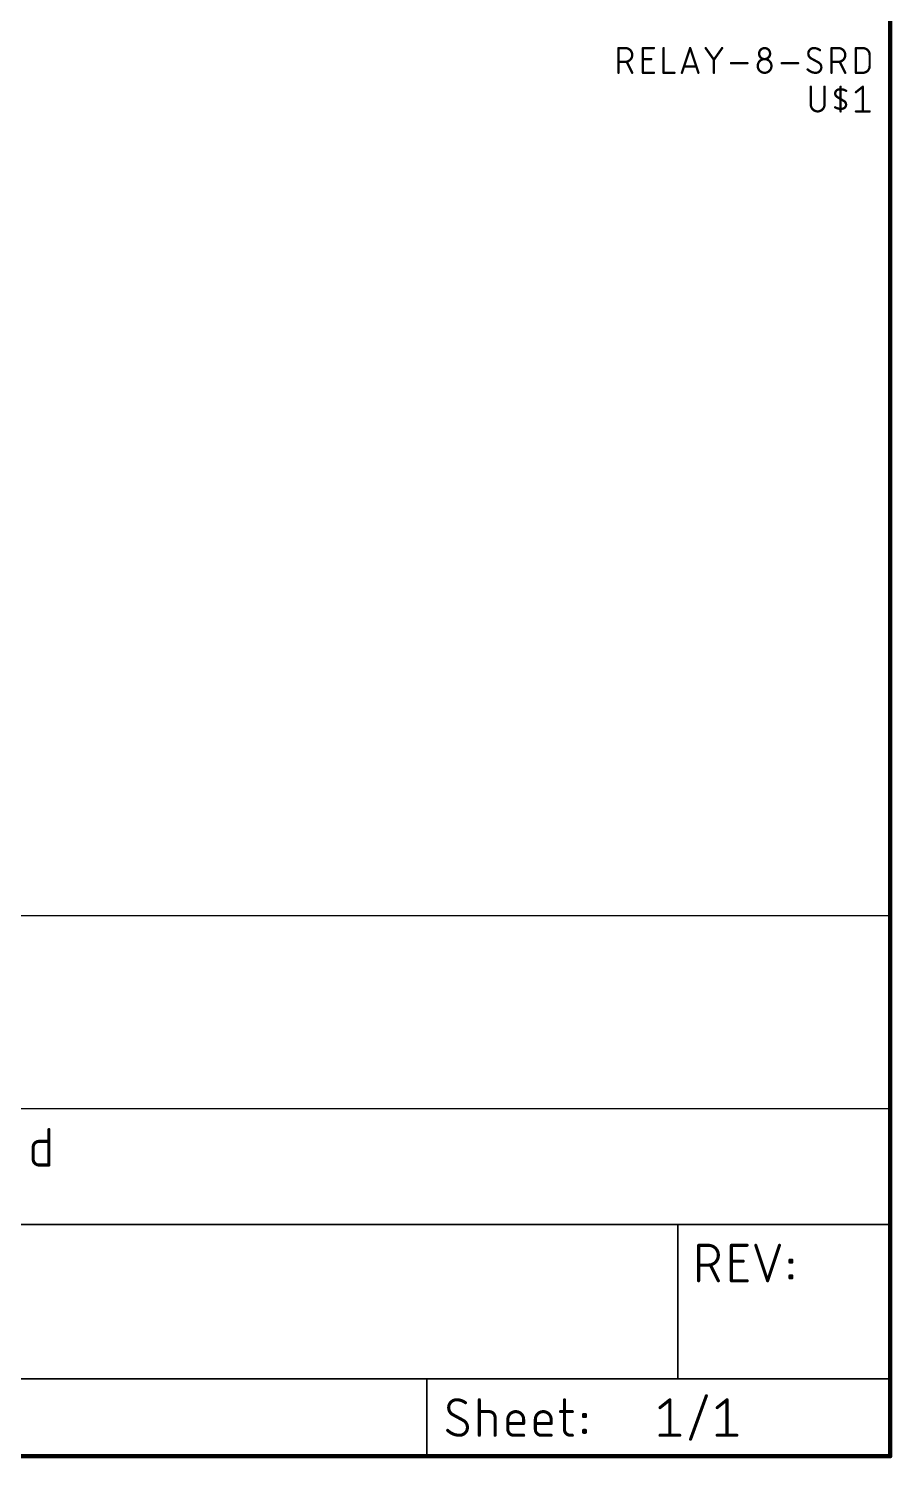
# Model space of a CAD drawing. Extents: x 0 to 389, y 0 to 264.
# Drawn here: x 331.9 to 388.8, y -0.1 to 93.9 of the extents above; entities that cross this region are included whole.
import ezdxf

# ---------------------------------------------------------------- set-up
doc = ezdxf.new("R2010")
doc.units = 0
doc.layers.add('94', color=12, linetype='CONTINUOUS')
doc.layers.add('95', color=251, linetype='CONTINUOUS')

msp = doc.modelspace()

# ---------------------------------------------------------------- linework, layer by layer
at = {"layer": '94'}
for points, const_width in [([(388.62, 0), (388.62, 264.16)], 0.3), ([(388.62, 35.56), (287.02, 35.56)], 0.1016), ([(388.62, 35.56), (388.62, 22.86)], 0.1016), ([(287.02, 22.86), (388.62, 22.86)], 0.1016), ([(388.62, 22.86), (388.62, 15.24)], 0.1016), ([(332.6278, 20.7095), (333.2769, 20.7095)], 0.2032), ([(333.2769, 21.4884), (333.2769, 19.1516)], 0.2032), ([(332.2383, 19.5411), (332.2383, 20.32)], 0.2032), ([(333.2769, 19.1516), (332.6278, 19.1516)], 0.2032), ([(374.65, 15.24), (287.02, 15.24)], 0.1016), ([(388.62, 15.24), (374.65, 15.24)], 0.1016), ([(374.65, 15.24), (374.65, 5.08)], 0.1016), ([(388.62, 15.24), (388.62, 5.08)], 0.1016), ([(376.0216, 11.5316), (376.0216, 13.8684)], 0.2032), ([(376.0216, 13.8684), (376.6707, 13.8684)], 0.2032), ([(378.1751, 11.5316), (378.1751, 13.8684)], 0.2032), ([(378.1751, 13.8684), (379.2137, 13.8684)], 0.2032), ([(379.7828, 13.8684), (380.5617, 11.5316)], 0.2032), ([(380.5617, 11.5316), (381.3406, 13.8684)], 0.2032), ([(376.6707, 12.5702), (376.0216, 12.5702)], 0.2032), ([(377.3198, 11.5316), (376.8005, 12.5702)], 0.2032), ([(378.1751, 12.8298), (378.9541, 12.8298)], 0.2032), ([(382.0279, 12.7649), (382.0279, 12.8947)], 0.2032), ([(382.0279, 12.8947), (382.1577, 12.8947)], 0.2032), ([(382.1577, 12.7649), (382.0279, 12.7649)], 0.2032), ([(382.1577, 12.8947), (382.1577, 12.7649)], 0.2032), ([(379.2137, 11.5316), (378.1751, 11.5316)], 0.2032), ([(382.0279, 11.7263), (382.0279, 11.8562)], 0.2032), ([(382.0279, 11.8562), (382.1577, 11.8562)], 0.2032), ([(382.1577, 11.7263), (382.0279, 11.7263)], 0.2032), ([(382.1577, 11.8562), (382.1577, 11.7263)], 0.2032), ([(287.02, 5.08), (358.14, 5.08)], 0.1016), ([(358.14, 5.08), (358.14, 0)], 0.1016), ([(358.14, 5.08), (374.65, 5.08)], 0.1016), ([(374.65, 5.08), (388.62, 5.08)], 0.1016), ([(388.62, 5.08), (388.62, 0)], 0.1016), ([(361.5901, 1.3716), (361.5901, 3.7084)], 0.2032), ([(367.1909, 3.7084), (367.1909, 1.7611)], 0.2032), ([(373.4816, 3.1891), (374.1307, 3.7084)], 0.2032), ([(374.1307, 3.7084), (374.1307, 1.3716)], 0.2032), ([(375.4905, 1.112), (376.5291, 3.968)], 0.2032), ([(377.2398, 3.1891), (377.8889, 3.7084)], 0.2032), ([(377.8889, 3.7084), (377.8889, 1.3716)], 0.2032), ([(360.5502, 2.3453), (359.8362, 2.7347)], 0.2032), ([(361.5901, 2.9295), (362.2392, 2.9295)], 0.2032), ([(366.9312, 2.9295), (367.7102, 2.9295)], 0.2032), ([(368.4473, 2.6049), (368.4473, 2.7347)], 0.2032), ([(368.4473, 2.7347), (368.5771, 2.7347)], 0.2032), ([(368.5771, 2.7347), (368.5771, 2.6049)], 0.2032), ([(362.6287, 2.54), (362.6287, 1.3716)], 0.2032), ([(363.4692, 1.7611), (363.4692, 2.4102)], 0.2032), ([(364.5078, 2.1505), (363.4692, 2.1505)], 0.2032), ([(364.5078, 2.4102), (364.5078, 2.1505)], 0.2032), ([(365.2787, 1.7611), (365.2787, 2.4102)], 0.2032), ([(366.3173, 2.1505), (365.2787, 2.1505)], 0.2032), ([(366.3173, 2.4102), (366.3173, 2.1505)], 0.2032), ([(368.5771, 2.6049), (368.4473, 2.6049)], 0.2032), ([(364.5078, 1.3716), (363.8587, 1.3716)], 0.2032), ([(366.3173, 1.3716), (365.6682, 1.3716)], 0.2032), ([(367.5803, 1.3716), (367.7102, 1.3716)], 0.2032), ([(368.4473, 1.5663), (368.4473, 1.6962)], 0.2032), ([(368.4473, 1.6962), (368.5771, 1.6962)], 0.2032), ([(368.5771, 1.5663), (368.4473, 1.5663)], 0.2032), ([(368.5771, 1.6962), (368.5771, 1.5663)], 0.2032), ([(373.4816, 1.3716), (374.7798, 1.3716)], 0.2032), ([(377.2398, 1.3716), (378.538, 1.3716)], 0.2032), ([(0, 0), (388.62, 0)], 0.3), ([(287.02, 0), (358.14, 0)], 0.1016), ([(358.14, 0), (388.62, 0)], 0.1016)]:
    msp.add_lwpolyline(points, dxfattribs=dict(at, const_width=const_width))
for points, const_width in [([(388.6454, 35.56, 1), (388.5946, 35.56)], 0.0508), ([(388.62, 35.5346, 1), (388.62, 35.5854)], 0.0508), ([(388.6454, 22.86, 1), (388.5946, 22.86)], 0.0508), ([(388.5946, 22.86, 1), (388.6454, 22.86)], 0.0508), ([(388.62, 22.8346, 1), (388.62, 22.8854)], 0.0508), ([(332.6278, 20.7095, 0.4142), (332.2383, 20.32)], 0.2032), ([(332.6278, 20.7603, 1), (332.6278, 20.6587)], 0.1016), ([(332.6278, 20.6587, 1), (332.6278, 20.7603)], 0.1016), ([(333.3277, 21.4884, 1), (333.2261, 21.4884)], 0.1016), ([(333.2769, 20.6587, 1), (333.2769, 20.7603)], 0.1016), ([(332.2891, 20.32, 1), (332.1875, 20.32)], 0.1016), ([(332.1875, 20.32, 1), (332.2891, 20.32)], 0.1016), ([(332.2383, 19.5411, 0.4142), (332.6278, 19.1516)], 0.2032), ([(332.2891, 19.5411, 1), (332.1875, 19.5411)], 0.1016), ([(332.1875, 19.5411, 1), (332.2891, 19.5411)], 0.1016), ([(332.6278, 19.2024, 1), (332.6278, 19.1008)], 0.1016), ([(332.6278, 19.1008, 1), (332.6278, 19.2024)], 0.1016), ([(333.2261, 19.1516, 1), (333.3277, 19.1516)], 0.1016), ([(333.2769, 19.1008, 1), (333.2769, 19.2024)], 0.1016), ([(374.65, 15.2654, 1), (374.65, 15.2146)], 0.0508), ([(374.6754, 15.24, 1), (374.6246, 15.24)], 0.0508), ([(374.65, 15.2146, 1), (374.65, 15.2654)], 0.0508), ([(388.6454, 15.24, 1), (388.5946, 15.24)], 0.0508), ([(388.5946, 15.24, 1), (388.6454, 15.24)], 0.0508), ([(388.62, 15.2146, 1), (388.62, 15.2654)], 0.0508), ([(376.0724, 13.8684, 1), (375.9708, 13.8684)], 0.1016), ([(376.0216, 13.9192, 1), (376.0216, 13.8176)], 0.1016), ([(376.6707, 12.5702, 1), (376.6707, 13.8684)], 0.2032), ([(376.6707, 13.9192, 1), (376.6707, 13.8176)], 0.1016), ([(376.6707, 13.8176, 1), (376.6707, 13.9192)], 0.1016), ([(378.2259, 13.8684, 1), (378.1243, 13.8684)], 0.1016), ([(378.1751, 13.9192, 1), (378.1751, 13.8176)], 0.1016), ([(379.2137, 13.8176, 1), (379.2137, 13.9192)], 0.1016), ([(379.831, 13.8845, 1), (379.7346, 13.8523)], 0.1016), ([(381.3888, 13.8523, 1), (381.2924, 13.8845)], 0.1016), ([(376.0216, 12.621, 1), (376.0216, 12.5194)], 0.1016), ([(376.6707, 12.621, 1), (376.6707, 12.5194)], 0.1016), ([(376.6707, 12.5194, 1), (376.6707, 12.621)], 0.1016), ([(376.846, 12.5929, 1), (376.7551, 12.5475)], 0.1016), ([(378.1751, 12.8806, 1), (378.1751, 12.779)], 0.1016), ([(378.9541, 12.779, 1), (378.9541, 12.8806)], 0.1016), ([(382.0787, 12.8947, 1), (381.9771, 12.8947)], 0.1016), ([(382.0279, 12.9455, 1), (382.0279, 12.8439)], 0.1016), ([(382.0279, 12.8157, 1), (382.0279, 12.7141)], 0.1016), ([(381.9771, 12.7649, 1), (382.0787, 12.7649)], 0.1016), ([(382.2085, 12.8947, 1), (382.1069, 12.8947)], 0.1016), ([(382.1069, 12.7649, 1), (382.2085, 12.7649)], 0.1016), ([(382.1577, 12.8439, 1), (382.1577, 12.9455)], 0.1016), ([(382.1577, 12.7141, 1), (382.1577, 12.8157)], 0.1016), ([(375.9708, 11.5316, 1), (376.0724, 11.5316)], 0.1016), ([(377.2744, 11.5089, 1), (377.3653, 11.5543)], 0.1016), ([(378.1751, 11.5824, 1), (378.1751, 11.4808)], 0.1016), ([(378.1243, 11.5316, 1), (378.2259, 11.5316)], 0.1016), ([(379.2137, 11.4808, 1), (379.2137, 11.5824)], 0.1016), ([(380.5135, 11.5477, 1), (380.6099, 11.5155)], 0.1016), ([(380.5135, 11.5155, 1), (380.6099, 11.5477)], 0.1016), ([(382.0787, 11.8562, 1), (381.9771, 11.8562)], 0.1016), ([(382.0279, 11.907, 1), (382.0279, 11.8054)], 0.1016), ([(382.0279, 11.7771, 1), (382.0279, 11.6755)], 0.1016), ([(381.9771, 11.7263, 1), (382.0787, 11.7263)], 0.1016), ([(382.2085, 11.8562, 1), (382.1069, 11.8562)], 0.1016), ([(382.1069, 11.7263, 1), (382.2085, 11.7263)], 0.1016), ([(382.1577, 11.8054, 1), (382.1577, 11.907)], 0.1016), ([(382.1577, 11.6755, 1), (382.1577, 11.7771)], 0.1016), ([(358.1654, 5.08, 1), (358.1146, 5.08)], 0.0508), ([(358.14, 5.1054, 1), (358.14, 5.0546)], 0.0508), ([(358.14, 5.0546, 1), (358.14, 5.1054)], 0.0508), ([(374.65, 5.1054, 1), (374.65, 5.0546)], 0.0508), ([(374.6246, 5.08, 1), (374.6754, 5.08)], 0.0508), ([(374.65, 5.0546, 1), (374.65, 5.1054)], 0.0508), ([(388.6454, 5.08, 1), (388.5946, 5.08)], 0.0508), ([(388.5946, 5.08, 1), (388.6454, 5.08)], 0.0508), ([(388.62, 5.0546, 1), (388.62, 5.1054)], 0.0508), ([(360.0958, 3.7084, 0.4142), (359.5765, 3.1891)], 0.2032), ([(360.68, 3.5137, 0.1623), (360.0958, 3.7084)], 0.2032), ([(360.0958, 3.7592, 1), (360.0958, 3.6576)], 0.1016), ([(360.0958, 3.6576, 1), (360.0958, 3.7592)], 0.1016), ([(361.6409, 3.7084, 1), (361.5393, 3.7084)], 0.1016), ([(367.2417, 3.7084, 1), (367.1401, 3.7084)], 0.1016), ([(374.1815, 3.7084, 1), (374.0799, 3.7084)], 0.1016), ([(374.1624, 3.6687, 1), (374.099, 3.7481)], 0.1016), ([(376.5768, 3.9507, 1), (376.4813, 3.9854)], 0.1016), ([(377.9397, 3.7084, 1), (377.8381, 3.7084)], 0.1016), ([(377.9206, 3.6687, 1), (377.8572, 3.7481)], 0.1016), ([(359.5765, 3.1891, 0.2656), (359.8362, 2.7347)], 0.2032), ([(359.6273, 3.1891, 1), (359.5257, 3.1891)], 0.1016), ([(359.5257, 3.1891, 1), (359.6273, 3.1891)], 0.1016), ([(359.8605, 2.7793, 1), (359.8118, 2.6901)], 0.1016), ([(359.8104, 2.691, 1), (359.8619, 2.7785)], 0.1016), ([(360.6495, 3.473, 1), (360.7105, 3.5543)], 0.1016), ([(361.5901, 2.9803, 1), (361.5901, 2.8787)], 0.1016), ([(362.6287, 2.54, 0.4142), (362.2392, 2.9295)], 0.2032), ([(362.2392, 2.9803, 1), (362.2392, 2.8787)], 0.1016), ([(362.2392, 2.8787, 1), (362.2392, 2.9803)], 0.1016), ([(364.5078, 2.4102, 1), (363.4692, 2.4102)], 0.2032), ([(366.3173, 2.4102, 1), (365.2787, 2.4102)], 0.2032), ([(366.9312, 2.9803, 1), (366.9312, 2.8787)], 0.1016), ([(367.7102, 2.8787, 1), (367.7102, 2.9803)], 0.1016), ([(368.4981, 2.7347, 1), (368.3965, 2.7347)], 0.1016), ([(368.4473, 2.7855, 1), (368.4473, 2.6839)], 0.1016), ([(368.6279, 2.7347, 1), (368.5263, 2.7347)], 0.1016), ([(368.5771, 2.6839, 1), (368.5771, 2.7855)], 0.1016), ([(373.4499, 3.2288, 1), (373.5133, 3.1494)], 0.1016), ([(377.208, 3.2288, 1), (377.2715, 3.1494)], 0.1016), ([(360.2905, 1.3716, 0.4142), (360.8098, 1.8909)], 0.2032), ([(360.8098, 1.8909, 0.2656), (360.5502, 2.3453)], 0.2032), ([(360.576, 2.389, 1), (360.5244, 2.3015)], 0.1016), ([(360.5258, 2.3007, 1), (360.5745, 2.3899)], 0.1016), ([(360.8606, 1.8909, 1), (360.759, 1.8909)], 0.1016), ([(360.759, 1.8909, 1), (360.8606, 1.8909)], 0.1016), ([(362.6795, 2.54, 1), (362.5779, 2.54)], 0.1016), ([(362.5779, 2.54, 1), (362.6795, 2.54)], 0.1016), ([(363.52, 2.4102, 1), (363.4184, 2.4102)], 0.1016), ([(363.4184, 2.4102, 1), (363.52, 2.4102)], 0.1016), ([(363.4692, 2.2013, 1), (363.4692, 2.0997)], 0.1016), ([(364.5586, 2.4102, 1), (364.457, 2.4102)], 0.1016), ([(364.457, 2.4102, 1), (364.5586, 2.4102)], 0.1016), ([(364.457, 2.1505, 1), (364.5586, 2.1505)], 0.1016), ([(364.5078, 2.0997, 1), (364.5078, 2.2013)], 0.1016), ([(365.3295, 2.4102, 1), (365.2279, 2.4102)], 0.1016), ([(365.2279, 2.4102, 1), (365.3295, 2.4102)], 0.1016), ([(365.2787, 2.2013, 1), (365.2787, 2.0997)], 0.1016), ([(366.3681, 2.4102, 1), (366.2665, 2.4102)], 0.1016), ([(366.2665, 2.4102, 1), (366.3681, 2.4102)], 0.1016), ([(366.2665, 2.1505, 1), (366.3681, 2.1505)], 0.1016), ([(366.3173, 2.0997, 1), (366.3173, 2.2013)], 0.1016), ([(368.4473, 2.6557, 1), (368.4473, 2.5541)], 0.1016), ([(368.3965, 2.6049, 1), (368.4981, 2.6049)], 0.1016), ([(368.5263, 2.6049, 1), (368.6279, 2.6049)], 0.1016), ([(368.5771, 2.5541, 1), (368.5771, 2.6557)], 0.1016), ([(359.5116, 1.6962, 0.2), (360.2905, 1.3716)], 0.2032), ([(359.5477, 1.7319, 1), (359.4755, 1.6604)], 0.1016), ([(360.2905, 1.4224, 1), (360.2905, 1.3208)], 0.1016), ([(360.2905, 1.3208, 1), (360.2905, 1.4224)], 0.1016), ([(361.5393, 1.3716, 1), (361.6409, 1.3716)], 0.1016), ([(362.5779, 1.3716, 1), (362.6795, 1.3716)], 0.1016), ([(363.4692, 1.7611, 0.4142), (363.8587, 1.3716)], 0.2032), ([(363.52, 1.7611, 1), (363.4184, 1.7611)], 0.1016), ([(363.4184, 1.7611, 1), (363.52, 1.7611)], 0.1016), ([(363.8587, 1.4224, 1), (363.8587, 1.3208)], 0.1016), ([(363.8587, 1.3208, 1), (363.8587, 1.4224)], 0.1016), ([(364.5078, 1.3208, 1), (364.5078, 1.4224)], 0.1016), ([(365.2787, 1.7611, 0.4142), (365.6682, 1.3716)], 0.2032), ([(365.3295, 1.7611, 1), (365.2279, 1.7611)], 0.1016), ([(365.2279, 1.7611, 1), (365.3295, 1.7611)], 0.1016), ([(365.6682, 1.4224, 1), (365.6682, 1.3208)], 0.1016), ([(365.6682, 1.3208, 1), (365.6682, 1.4224)], 0.1016), ([(366.3173, 1.3208, 1), (366.3173, 1.4224)], 0.1016), ([(367.1909, 1.7611, 0.4142), (367.5803, 1.3716)], 0.2032), ([(367.2417, 1.7611, 1), (367.1401, 1.7611)], 0.1016), ([(367.1401, 1.7611, 1), (367.2417, 1.7611)], 0.1016), ([(367.5803, 1.4224, 1), (367.5803, 1.3208)], 0.1016), ([(367.5803, 1.3208, 1), (367.5803, 1.4224)], 0.1016), ([(367.7102, 1.3208, 1), (367.7102, 1.4224)], 0.1016), ([(368.4981, 1.6962, 1), (368.3965, 1.6962)], 0.1016), ([(368.4473, 1.747, 1), (368.4473, 1.6454)], 0.1016), ([(368.4473, 1.6171, 1), (368.4473, 1.5155)], 0.1016), ([(368.3965, 1.5663, 1), (368.4981, 1.5663)], 0.1016), ([(368.6279, 1.6962, 1), (368.5263, 1.6962)], 0.1016), ([(368.5263, 1.5663, 1), (368.6279, 1.5663)], 0.1016), ([(368.5771, 1.6454, 1), (368.5771, 1.747)], 0.1016), ([(368.5771, 1.5155, 1), (368.5771, 1.6171)], 0.1016), ([(373.4816, 1.4224, 1), (373.4816, 1.3208)], 0.1016), ([(374.0799, 1.3716, 1), (374.1815, 1.3716)], 0.1016), ([(374.7798, 1.3208, 1), (374.7798, 1.4224)], 0.1016), ([(375.4428, 1.1293, 1), (375.5383, 1.0946)], 0.1016), ([(377.2398, 1.4224, 1), (377.2398, 1.3208)], 0.1016), ([(377.8381, 1.3716, 1), (377.9397, 1.3716)], 0.1016), ([(378.538, 1.3208, 1), (378.538, 1.4224)], 0.1016), ([(358.14, 0.0254, 1), (358.14, -0.0254)], 0.0508), ([(358.1146, 0, 1), (358.1654, 0)], 0.0508), ([(358.14, -0.0254, 1), (358.14, 0.0254)], 0.0508), ([(388.545, 0, 1), (388.695, 0)], 0.15), ([(388.62, -0.075, 1), (388.62, 0.075)], 0.15), ([(388.5946, 0, 1), (388.6454, 0)], 0.0508), ([(388.62, -0.0254, 1), (388.62, 0.0254)], 0.0508)]:
    msp.add_lwpolyline(points, format="xyb", dxfattribs=dict(at, const_width=const_width))
at = {"layer": '95', "const_width": 0.1524}
for points in [[(370.7486, 91.0082), (370.7486, 92.6338)], [(370.7486, 92.6338), (371.2002, 92.6338)], [(372.3577, 91.0082), (372.3577, 92.6338)], [(372.3577, 92.6338), (373.0802, 92.6338)], [(373.7124, 92.6338), (373.7124, 91.0082)], [(374.9217, 91.0082), (375.4635, 92.6338)], [(375.4635, 92.6338), (376.0054, 91.0082)], [(376.4848, 92.6338), (377.0267, 91.8662)], [(377.0267, 91.8662), (377.5685, 92.6338)], [(384.7646, 91.0082), (384.7646, 92.6338)], [(384.7646, 92.6338), (385.2162, 92.6338)], [(386.3707, 91.0082), (386.3707, 92.6338)], [(386.3707, 92.6338), (386.8222, 92.6338)], [(387.2738, 92.1822), (387.2738, 91.4598)], [(371.2002, 91.7307), (370.7486, 91.7307)], [(371.6517, 91.0082), (371.2905, 91.7307)], [(372.3577, 91.9113), (372.8995, 91.9113)], [(375.87, 91.4146), (375.0572, 91.4146)], [(377.0267, 91.0082), (377.0267, 91.8662)], [(378.1521, 91.6404), (379.2359, 91.6404)], [(381.4868, 91.6404), (382.5705, 91.6404)], [(383.9148, 91.6855), (383.4181, 91.9565)], [(385.2162, 91.7307), (384.7646, 91.7307)], [(385.6677, 91.0082), (385.3065, 91.7307)], [(373.0802, 91.0082), (372.3577, 91.0082)], [(373.7124, 91.0082), (374.4349, 91.0082)], [(386.8222, 91.0082), (386.3707, 91.0082)], [(383.4008, 90.0938), (383.4008, 88.9198)], [(384.3039, 88.9198), (384.3039, 90.0938)], [(385.3633, 89.281), (385.1376, 89.4165)], [(385.3633, 88.4682), (385.3633, 90.0938)], [(386.3707, 89.7326), (386.8222, 90.0938)], [(386.8222, 90.0938), (386.8222, 88.4682)], [(385.3633, 89.281), (385.5891, 89.1455)], [(386.3707, 88.4682), (387.2738, 88.4682)]]:
    msp.add_lwpolyline(points, dxfattribs=at)
at = {"layer": '95'}
for points, const_width in [([(370.7867, 92.6338, 1), (370.7105, 92.6338)], 0.0762), ([(370.7486, 92.6719, 1), (370.7486, 92.5957)], 0.0762), ([(371.2002, 91.7307, 1), (371.2002, 92.6338)], 0.1524), ([(371.2002, 92.6719, 1), (371.2002, 92.5957)], 0.0762), ([(371.2002, 92.5957, 1), (371.2002, 92.6719)], 0.0762), ([(372.3958, 92.6338, 1), (372.3196, 92.6338)], 0.0762), ([(372.3577, 92.6719, 1), (372.3577, 92.5957)], 0.0762), ([(373.0802, 92.5957, 1), (373.0802, 92.6719)], 0.0762), ([(373.7505, 92.6338, 1), (373.6743, 92.6338)], 0.0762), ([(375.4997, 92.6458, 1), (375.4274, 92.6218)], 0.0762), ([(375.4997, 92.6218, 1), (375.4274, 92.6458)], 0.0762), ([(376.5159, 92.6558, 1), (376.4537, 92.6118)], 0.0762), ([(377.5997, 92.6118, 1), (377.5374, 92.6558)], 0.0762), ([(380.7226, 92.2726, 1), (380.0001, 92.2726)], 0.1524), ([(380.0001, 92.2726, 1), (380.7226, 92.2726)], 0.1524), ([(380.0382, 92.2726, 1), (379.962, 92.2726)], 0.0762), ([(379.962, 92.2726, 1), (380.0382, 92.2726)], 0.0762), ([(380.7607, 92.2726, 1), (380.6845, 92.2726)], 0.0762), ([(380.6845, 92.2726, 1), (380.7607, 92.2726)], 0.0762), ([(383.5987, 92.6338, 0.4142), (383.2375, 92.2726)], 0.1524), ([(383.2375, 92.2726, 0.2656), (383.4181, 91.9565)], 0.1524), ([(383.2756, 92.2726, 1), (383.1994, 92.2726)], 0.0762), ([(383.1994, 92.2726, 1), (383.2756, 92.2726)], 0.0762), ([(384.0051, 92.4983, 0.1623), (383.5987, 92.6338)], 0.1524), ([(383.5987, 92.6719, 1), (383.5987, 92.5957)], 0.0762), ([(383.5987, 92.5957, 1), (383.5987, 92.6719)], 0.0762), ([(383.9823, 92.4679, 1), (384.028, 92.5288)], 0.0762), ([(384.8027, 92.6338, 1), (384.7265, 92.6338)], 0.0762), ([(384.7646, 92.6719, 1), (384.7646, 92.5957)], 0.0762), ([(385.2162, 91.7307, 1), (385.2162, 92.6338)], 0.1524), ([(385.2162, 92.6719, 1), (385.2162, 92.5957)], 0.0762), ([(385.2162, 92.5957, 1), (385.2162, 92.6719)], 0.0762), ([(386.4088, 92.6338, 1), (386.3326, 92.6338)], 0.0762), ([(386.3707, 92.6719, 1), (386.3707, 92.5957)], 0.0762), ([(387.2738, 92.1822, 0.4142), (386.8222, 92.6338)], 0.1524), ([(386.8222, 92.6719, 1), (386.8222, 92.5957)], 0.0762), ([(386.8222, 92.5957, 1), (386.8222, 92.6719)], 0.0762), ([(387.3119, 92.1822, 1), (387.2357, 92.1822)], 0.0762), ([(387.2357, 92.1822, 1), (387.3119, 92.1822)], 0.0762), ([(370.7486, 91.7688, 1), (370.7486, 91.6926)], 0.0762), ([(371.2002, 91.7688, 1), (371.2002, 91.6926)], 0.0762), ([(371.2002, 91.6926, 1), (371.2002, 91.7688)], 0.0762), ([(371.3246, 91.7477, 1), (371.2564, 91.7136)], 0.0762), ([(372.3577, 91.9494, 1), (372.3577, 91.8732)], 0.0762), ([(372.8995, 91.8732, 1), (372.8995, 91.9494)], 0.0762), ([(375.0572, 91.4527, 1), (375.0572, 91.3765)], 0.0762), ([(375.87, 91.3765, 1), (375.87, 91.4527)], 0.0762), ([(376.9955, 91.8881, 1), (377.0578, 91.8442)], 0.0762), ([(377.0648, 91.8662, 1), (376.9886, 91.8662)], 0.0762), ([(376.9955, 91.8442, 1), (377.0578, 91.8881)], 0.0762), ([(378.1521, 91.6785, 1), (378.1521, 91.6023)], 0.0762), ([(379.2359, 91.6023, 1), (379.2359, 91.6785)], 0.0762), ([(380.8129, 91.4598, 1), (379.9098, 91.4598)], 0.1524), ([(379.9098, 91.4598, 1), (380.8129, 91.4598)], 0.1524), ([(379.9479, 91.4598, 1), (379.8717, 91.4598)], 0.0762), ([(379.8717, 91.4598, 1), (379.9479, 91.4598)], 0.0762), ([(380.851, 91.4598, 1), (380.7748, 91.4598)], 0.0762), ([(380.7748, 91.4598, 1), (380.851, 91.4598)], 0.0762), ([(381.4868, 91.6785, 1), (381.4868, 91.6023)], 0.0762), ([(382.5705, 91.6023, 1), (382.5705, 91.6785)], 0.0762), ([(383.1923, 91.234, 0.2), (383.7342, 91.0082)], 0.1524), ([(383.2194, 91.2608, 1), (383.1653, 91.2071)], 0.0762), ([(383.4364, 91.9899, 1), (383.3999, 91.923)], 0.0762), ([(383.3988, 91.9236, 1), (383.4375, 91.9893)], 0.0762), ([(383.7342, 91.0082, 0.4142), (384.0954, 91.3694)], 0.1524), ([(383.9342, 91.7184, 1), (383.8955, 91.6527)], 0.0762), ([(384.0954, 91.3694, 0.2656), (383.9148, 91.6855)], 0.1524), ([(383.8966, 91.6521, 1), (383.9331, 91.719)], 0.0762), ([(384.1335, 91.3694, 1), (384.0573, 91.3694)], 0.0762), ([(384.0573, 91.3694, 1), (384.1335, 91.3694)], 0.0762), ([(384.7646, 91.7688, 1), (384.7646, 91.6926)], 0.0762), ([(385.2162, 91.7688, 1), (385.2162, 91.6926)], 0.0762), ([(385.2162, 91.6926, 1), (385.2162, 91.7688)], 0.0762), ([(385.3406, 91.7477, 1), (385.2724, 91.7136)], 0.0762), ([(386.8222, 91.0082, 0.4142), (387.2738, 91.4598)], 0.1524), ([(387.3119, 91.4598, 1), (387.2357, 91.4598)], 0.0762), ([(387.2357, 91.4598, 1), (387.3119, 91.4598)], 0.0762), ([(370.7105, 91.0082, 1), (370.7867, 91.0082)], 0.0762), ([(371.6176, 90.9912, 1), (371.6858, 91.0252)], 0.0762), ([(372.3577, 91.0463, 1), (372.3577, 90.9701)], 0.0762), ([(372.3196, 91.0082, 1), (372.3958, 91.0082)], 0.0762), ([(373.0802, 90.9701, 1), (373.0802, 91.0463)], 0.0762), ([(373.7124, 91.0463, 1), (373.7124, 90.9701)], 0.0762), ([(373.6743, 91.0082, 1), (373.7505, 91.0082)], 0.0762), ([(374.4349, 90.9701, 1), (374.4349, 91.0463)], 0.0762), ([(374.8855, 91.0202, 1), (374.9578, 90.9962)], 0.0762), ([(375.9693, 90.9962, 1), (376.0416, 91.0202)], 0.0762), ([(376.9886, 91.0082, 1), (377.0648, 91.0082)], 0.0762), ([(383.7342, 91.0463, 1), (383.7342, 90.9701)], 0.0762), ([(383.7342, 90.9701, 1), (383.7342, 91.0463)], 0.0762), ([(384.7265, 91.0082, 1), (384.8027, 91.0082)], 0.0762), ([(385.6337, 90.9912, 1), (385.7018, 91.0252)], 0.0762), ([(386.3707, 91.0463, 1), (386.3707, 90.9701)], 0.0762), ([(386.3326, 91.0082, 1), (386.4088, 91.0082)], 0.0762), ([(386.8222, 91.0463, 1), (386.8222, 90.9701)], 0.0762), ([(386.8222, 90.9701, 1), (386.8222, 91.0463)], 0.0762), ([(383.4389, 90.0938, 1), (383.3627, 90.0938)], 0.0762), ([(384.342, 90.0938, 1), (384.2658, 90.0938)], 0.0762), ([(385.2279, 89.9132, 0.6917), (385.1376, 89.4165)], 0.1524), ([(385.1572, 89.4491, 1), (385.118, 89.3838)], 0.0762), ([(385.118, 89.3838, 1), (385.1572, 89.4491)], 0.0762), ([(385.221, 89.9507, 1), (385.2347, 89.8757)], 0.0762), ([(385.7246, 89.8229, 0.1823), (385.2279, 89.9132)], 0.1524), ([(385.2347, 89.8757, 1), (385.221, 89.9507)], 0.0762), ([(385.4014, 90.0938, 1), (385.3252, 90.0938)], 0.0762), ([(385.705, 89.7902, 1), (385.7442, 89.8555)], 0.0762), ([(386.3469, 89.7623, 1), (386.3945, 89.7028)], 0.0762), ([(386.8603, 90.0938, 1), (386.7841, 90.0938)], 0.0762), ([(386.846, 90.064, 1), (386.7984, 90.1236)], 0.0762), ([(383.4008, 88.9198, 1), (384.3039, 88.9198)], 0.1524), ([(383.4389, 88.9198, 1), (383.3627, 88.9198)], 0.0762), ([(383.3627, 88.9198, 1), (383.4389, 88.9198)], 0.0762), ([(384.342, 88.9198, 1), (384.2658, 88.9198)], 0.0762), ([(384.2658, 88.9198, 1), (384.342, 88.9198)], 0.0762), ([(385.0021, 88.7391, 0.1823), (385.4988, 88.6488)], 0.1524), ([(385.0217, 88.7718, 1), (384.9825, 88.7065)], 0.0762), ([(385.3829, 89.3137, 1), (385.3437, 89.2483)], 0.0762), ([(385.3252, 88.4682, 1), (385.4014, 88.4682)], 0.0762), ([(385.3437, 89.2483, 1), (385.3829, 89.3137)], 0.0762), ([(385.4919, 88.6863, 1), (385.5056, 88.6113)], 0.0762), ([(385.4988, 88.6488, 0.6917), (385.5891, 89.1455)], 0.1524), ([(385.5056, 88.6113, 1), (385.4919, 88.6863)], 0.0762), ([(385.6087, 89.1782, 1), (385.5695, 89.1129)], 0.0762), ([(385.5695, 89.1129, 1), (385.6087, 89.1782)], 0.0762), ([(386.3707, 88.5063, 1), (386.3707, 88.4301)], 0.0762), ([(386.7841, 88.4682, 1), (386.8603, 88.4682)], 0.0762), ([(387.2738, 88.4301, 1), (387.2738, 88.5063)], 0.0762)]:
    msp.add_lwpolyline(points, format="xyb", dxfattribs=dict(at, const_width=const_width))

doc.saveas('drawing.dxf')
